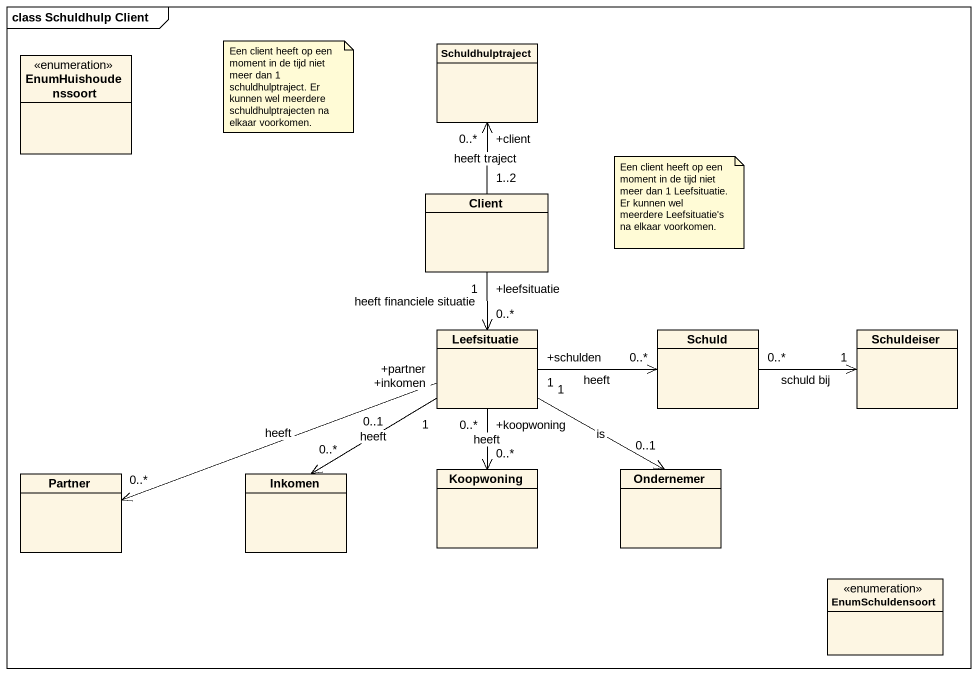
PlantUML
@startuml
mainframe class Schuldhulp Client
hide circle
hide empty members
enum EnumHuishoudenssoort
class Schuldhulptraject
class Client
class Leefsituatie
class Schuld
class Schuldeiser
class Partner
class Inkomen
class Koopwoning
class Ondernemer
enum EnumSchuldensoort
Schuldhulptraject "+client\n0..*" <-- "1..2" Client : heeft traject
Client "+leefsituatie\n1" --> "0..*" Leefsituatie : heeft financiele situatie
Leefsituatie "+schulden\n1" -right-> "0..*" Schuld : heeft
Leefsituatie "+partner\n0..1" -left-> "0..*" Partner : heeft
Leefsituatie "+inkomen\n1" --> "0..*" Inkomen : heeft
Leefsituatie "+koopwoning\n0..*" --> "0..*" Koopwoning : heeft
Leefsituatie "1" --> "0..1" Ondernemer : is
Schuld "0..*" -right-> "1" Schuldeiser : schuld bij
note as N1
  Een client heeft op een moment in de tijd niet meer dan 1 schuldhulptraject. Er kunnen wel meerdere schuldhulptrajecten na elkaar voorkomen.
end note
note as N2
  Een client heeft op een moment in de tijd niet meer dan 1 Leefsituatie. Er kunnen wel meerdere Leefsituatie's na elkaar voorkomen.
end note
@enduml
